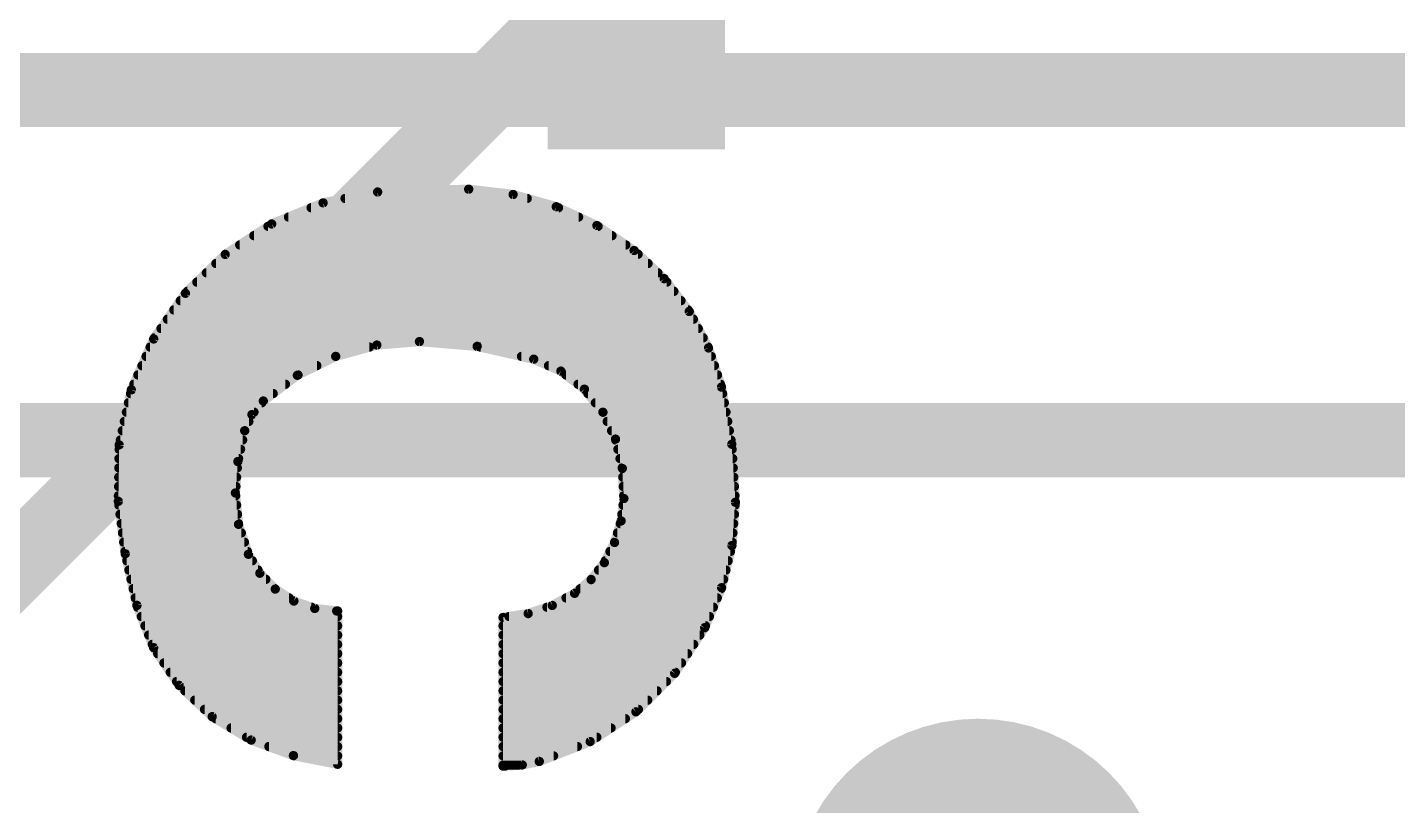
# Model space of a CAD drawing. Extents: x -0.1 to 44.5, y -0.1 to 35.7.
# Drawn here: x 31.311 to 35.056, y 12.843 to 14.971 of the extents above; entities that cross this region are included whole.
import ezdxf

# ---------------------------------------------------------------- set-up
doc = ezdxf.new("R2010")
doc.units = 0
for name, color, linetype in [('1', 12, 'CONTINUOUS'), ('16', 132, 'CONTINUOUS'), ('18', 110, 'CONTINUOUS'), ('22', 40, 'CONTINUOUS')]:
    doc.layers.add(name, color=color, linetype=linetype)

# ---------------------------------------------------------------- blocks, each defined once
blk = doc.blocks.new('RECT')
blk.add_solid([(-0.5, -0.5), (0.5, -0.5), (-0.5, 0.5), (0.5, 0.5)])
blk = doc.blocks.new('ROUNDV')
at = {"const_width": 0.5}
blk.add_lwpolyline([(0, -0.25, 1), (0, 0.25, 1), (0, -0.25)], format="xyb", dxfattribs=at)

msp = doc.modelspace()

# ---------------------------------------------------------------- linework, layer by layer
at = {"layer": '1', "const_width": 0.2032}
for points in [[(21.8, 14.8), (37.533, 14.8)], [(21.59, 13.843), (42.037, 13.843)]]:
    msp.add_lwpolyline(points, dxfattribs=at)
at = {"layer": '16', "const_width": 0.2032}
msp.add_lwpolyline([(30.734, 12.954), (36.195, 18.415)], dxfattribs=at)
at = {"layer": '22', "const_width": 0.0254}
for points in [[(32.2682, 14.5212), (32.1192, 14.4914)], [(32.5171, 14.5288), (32.2682, 14.5212)], [(32.6387, 14.5143), (32.5171, 14.5288)], [(32.1192, 14.4914), (31.9786, 14.4337)], [(32.1792, 14.5034), (32.677, 14.5034)], [(32.7564, 14.4809), (32.6387, 14.5143)], [(32.8675, 14.4294), (32.7564, 14.4809)], [(32.0246, 14.4526), (32.8175, 14.4526)], [(32.0865, 14.478), (32.7626, 14.478)], [(31.9786, 14.4337), (31.8516, 14.3503)], [(31.9686, 14.4272), (32.8708, 14.4272)], [(32.9692, 14.3612), (32.8675, 14.4294)], [(31.8913, 14.3764), (32.9466, 14.3764)], [(31.9299, 14.4018), (32.9087, 14.4018)], [(31.8516, 14.3503), (31.7428, 14.2442)], [(31.8526, 14.351), (32.9801, 14.351)], [(33.0515, 14.2841), (32.9692, 14.3612)], [(31.8002, 14.3002), (33.0343, 14.3002)], [(31.8262, 14.3256), (33.0072, 14.3256)], [(31.7741, 14.2748), (33.0586, 14.2748)], [(33.1199, 14.1945), (33.0515, 14.2841)], [(31.7428, 14.2442), (31.6562, 14.1193)], [(31.7288, 14.224), (33.0974, 14.224)], [(31.7481, 14.2494), (33.078, 14.2494)], [(31.7112, 14.1986), (33.1168, 14.1986)], [(33.1726, 14.0948), (33.1199, 14.1945)], [(31.676, 14.1478), (33.1446, 14.1478)], [(31.6936, 14.1732), (33.1312, 14.1732)], [(31.6562, 14.1193), (31.5951, 13.9802)], [(31.6584, 14.1224), (33.158, 14.1224)], [(32.2661, 14.1027), (32.3825, 14.1122)], [(32.3825, 14.1122), (32.5404, 14.0991)], [(31.6353, 14.0716), (32.1537, 14.0716)], [(31.6464, 14.097), (32.2456, 14.097)], [(32.0489, 14.02), (32.1536, 14.0716)], [(32.1536, 14.0716), (32.2661, 14.1027)], [(32.5404, 14.0991), (32.6949, 14.064)], [(32.5496, 14.097), (33.1714, 14.097)], [(32.6614, 14.0716), (33.1803, 14.0716)], [(33.208, 13.9878), (33.1726, 14.0948)], [(31.6241, 14.0462), (32.1021, 14.0462)], [(32.6949, 14.064), (32.7691, 14.0314)], [(32.7354, 14.0462), (33.1887, 14.0462)], [(32.7691, 14.0314), (32.8334, 13.9821)], [(31.6018, 13.9954), (32.0163, 13.9954)], [(31.6129, 14.0208), (32.0506, 14.0208)], [(31.9557, 13.9497), (32.0489, 14.02)], [(32.7829, 14.0208), (33.1971, 14.0208)], [(32.8161, 13.9954), (33.2055, 13.9954)], [(31.5951, 13.9802), (31.5619, 13.8296)], [(31.5929, 13.97), (31.9826, 13.97)], [(32.8334, 13.9821), (32.8841, 13.9189)], [(32.8431, 13.97), (33.2112, 13.97)], [(33.2362, 13.8314), (33.208, 13.9878)], [(31.5816, 13.9192), (31.9303, 13.9192)], [(31.5872, 13.9446), (31.9515, 13.9446)], [(31.9247, 13.9125), (31.9557, 13.9497)], [(32.8635, 13.9446), (33.2158, 13.9446)], [(32.8839, 13.9192), (33.2204, 13.9192)], [(32.8841, 13.9189), (32.9184, 13.8455)], [(31.576, 13.8938), (31.9163, 13.8938)], [(31.9049, 13.8684), (31.9247, 13.9125)], [(32.8959, 13.8938), (33.225, 13.8938)], [(31.5704, 13.8684), (31.9049, 13.8684)], [(31.8863, 13.7842), (31.9049, 13.8684)], [(32.9077, 13.8684), (33.2295, 13.8684)], [(32.9184, 13.8455), (32.937, 13.7653)], [(31.5619, 13.8296), (31.5595, 13.6754)], [(31.5617, 13.8176), (31.8937, 13.8176)], [(31.5648, 13.843), (31.8993, 13.843)], [(32.919, 13.843), (33.2341, 13.843)], [(32.9249, 13.8176), (33.2371, 13.8176)], [(33.2461, 13.6728), (33.2362, 13.8314)], [(31.5613, 13.7922), (31.8881, 13.7922)], [(31.8795, 13.6982), (31.8863, 13.7842)], [(32.9308, 13.7922), (33.2387, 13.7922)], [(31.5605, 13.7414), (31.8829, 13.7414)], [(31.5609, 13.7668), (31.8849, 13.7668)], [(32.9367, 13.7668), (33.2402, 13.7668)], [(32.937, 13.7653), (32.9413, 13.683)], [(32.9383, 13.7414), (33.2418, 13.7414)], [(31.5601, 13.716), (31.8809, 13.716)], [(31.8881, 13.6124), (31.8795, 13.6982)], [(32.9396, 13.716), (33.2434, 13.716)], [(31.5595, 13.6754), (31.5784, 13.532)], [(31.5597, 13.6906), (31.8803, 13.6906)], [(31.5608, 13.6652), (31.8828, 13.6652)], [(32.9413, 13.683), (32.9337, 13.6218)], [(32.9391, 13.6652), (33.2455, 13.6652)], [(32.9409, 13.6906), (33.245, 13.6906)], [(33.2366, 13.5545), (33.2461, 13.6728)], [(31.5642, 13.6398), (31.8853, 13.6398)], [(32.9337, 13.6218), (32.9158, 13.5628)], [(32.936, 13.6398), (33.2434, 13.6398)], [(31.5675, 13.6144), (31.8879, 13.6144)], [(31.5709, 13.589), (31.8958, 13.589)], [(31.9151, 13.5306), (31.8881, 13.6124)], [(32.9238, 13.589), (33.2393, 13.589)], [(32.9315, 13.6144), (33.2414, 13.6144)], [(31.5742, 13.5636), (31.9042, 13.5636)], [(32.9158, 13.5628), (32.8879, 13.5077)], [(32.916, 13.5636), (33.2373, 13.5636)], [(33.2083, 13.4392), (33.2366, 13.5545)], [(31.5776, 13.5382), (31.9126, 13.5382)], [(31.5784, 13.532), (31.6103, 13.3909)], [(31.5827, 13.5128), (31.9258, 13.5128)], [(31.9463, 13.4788), (31.9151, 13.5306)], [(32.8879, 13.5077), (32.8518, 13.4614)], [(32.8905, 13.5128), (33.2263, 13.5128)], [(32.9033, 13.5382), (33.2326, 13.5382)], [(31.5885, 13.4874), (31.9412, 13.4874)], [(31.9885, 13.4355), (31.9463, 13.4788)], [(32.8721, 13.4874), (33.2201, 13.4874)], [(31.5942, 13.462), (31.9627, 13.462)], [(31.6, 13.4366), (31.9874, 13.4366)], [(32.0394, 13.4028), (31.9885, 13.4355)], [(32.8518, 13.4614), (32.8066, 13.4239)], [(32.8219, 13.4366), (33.2072, 13.4366)], [(32.8523, 13.462), (33.2139, 13.462)], [(33.1622, 13.3299), (33.2083, 13.4392)], [(31.6057, 13.4112), (32.0263, 13.4112)], [(32.0963, 13.3825), (32.0394, 13.4028)], [(32.8066, 13.4239), (32.7456, 13.3907)], [(32.7833, 13.4112), (33.1965, 13.4112)], [(31.6103, 13.3909), (31.6561, 13.2752)], [(31.6123, 13.3858), (32.087, 13.3858)], [(31.6224, 13.3604), (32.1589, 13.3604)], [(32.1564, 13.3756), (32.0963, 13.3825)], [(32.1589, 13.3756), (32.1564, 13.3756)], [(32.1589, 12.9565), (32.1589, 13.3756)], [(32.6798, 13.3685), (32.6111, 13.3579)], [(32.6111, 13.3579), (32.6111, 12.9515)], [(32.6274, 13.3604), (33.1751, 13.3604)], [(32.7456, 13.3907), (32.6798, 13.3685)], [(32.7311, 13.3858), (33.1858, 13.3858)], [(31.6324, 13.335), (32.1589, 13.335)], [(32.6111, 13.335), (33.1643, 13.335)], [(33.0801, 13.2052), (33.1622, 13.3299)], [(31.6425, 13.3096), (32.1589, 13.3096)], [(31.6525, 13.2842), (32.1589, 13.2842)], [(32.6111, 13.3096), (33.1488, 13.3096)], [(32.6111, 13.2842), (33.1321, 13.2842)], [(31.6561, 13.2752), (31.7258, 13.1722)], [(31.6672, 13.2588), (32.1589, 13.2588)], [(32.6111, 13.2588), (33.1154, 13.2588)], [(31.6844, 13.2334), (32.1589, 13.2334)], [(31.7015, 13.208), (32.1589, 13.208)], [(32.6111, 13.2334), (33.0987, 13.2334)], [(32.6111, 13.208), (33.082, 13.208)], [(31.7187, 13.1826), (32.1589, 13.1826)], [(31.7258, 13.1722), (31.816, 13.0866)], [(32.6111, 13.1826), (33.0574, 13.1826)], [(32.9743, 13.0999), (33.0801, 13.2052)], [(31.7416, 13.1572), (32.1589, 13.1572)], [(32.6111, 13.1572), (33.0319, 13.1572)], [(31.7684, 13.1318), (32.1589, 13.1318)], [(31.7952, 13.1064), (32.1589, 13.1064)], [(32.6111, 13.1318), (33.0064, 13.1318)], [(32.6111, 13.1064), (32.9809, 13.1064)], [(32.8492, 13.0184), (32.9743, 13.0999)], [(31.816, 13.0866), (31.9227, 13.0226)], [(31.8254, 13.081), (32.1589, 13.081)], [(32.6111, 13.081), (32.9453, 13.081)], [(31.8677, 13.0556), (32.1589, 13.0556)], [(31.91, 13.0302), (32.1589, 13.0302)], [(31.9227, 13.0226), (32.0382, 12.9801)], [(32.6111, 13.0556), (32.9063, 13.0556)], [(32.6111, 13.0302), (32.8673, 13.0302)], [(31.9711, 13.0048), (32.1589, 13.0048)], [(32.6111, 13.0048), (32.8143, 13.0048)], [(32.7101, 12.9642), (32.8492, 13.0184)], [(32.0382, 12.9801), (32.1589, 12.9565)], [(32.042, 12.9794), (32.1589, 12.9794)], [(32.6111, 12.9794), (32.7491, 12.9794)], [(32.6111, 12.954), (32.6533, 12.954)], [(32.6111, 12.9515), (32.6161, 12.9515)], [(32.6161, 12.9515), (32.6635, 12.9547)], [(32.6635, 12.9547), (32.7101, 12.9642)]]:
    msp.add_lwpolyline(points, dxfattribs=at)
at = {"layer": '22', "const_width": 0.0127}
for points in [[(32.268, 14.5275, 1), (32.2684, 14.5149)], [(32.2694, 14.515, 1), (32.267, 14.5274)], [(32.5179, 14.5351, 1), (32.5163, 14.5225)], [(32.5173, 14.5225, 1), (32.5169, 14.5351)], [(32.1179, 14.4976, 1), (32.1204, 14.4852)], [(32.1216, 14.4855, 1), (32.1168, 14.4973)], [(32.1792, 14.5098, 1), (32.1792, 14.4971)], [(32.6404, 14.5204, 1), (32.6369, 14.5082)], [(32.6379, 14.508, 1), (32.6394, 14.5206)], [(32.677, 14.4971, 1), (32.677, 14.5098)], [(32.7591, 14.4866, 1), (32.7538, 14.4751)], [(32.7547, 14.4748, 1), (32.7582, 14.487)], [(32.0246, 14.4589, 1), (32.0246, 14.4463)], [(32.0865, 14.4844, 1), (32.0865, 14.4717)], [(32.7626, 14.4717, 1), (32.7626, 14.4844)], [(32.8175, 14.4463, 1), (32.8175, 14.4589)], [(31.9686, 14.4336, 1), (31.9686, 14.4209)], [(31.9762, 14.4396, 1), (31.981, 14.4279)], [(31.9821, 14.4284, 1), (31.9751, 14.4391)], [(32.8711, 14.4347, 1), (32.864, 14.4241)], [(32.8649, 14.4237, 1), (32.8702, 14.4352)], [(32.8708, 14.4209, 1), (32.8708, 14.4336)], [(31.8913, 14.3827, 1), (31.8913, 14.3701)], [(31.9299, 14.4082, 1), (31.9299, 14.3955)], [(32.9087, 14.3955, 1), (32.9087, 14.4082)], [(32.9466, 14.3701, 1), (32.9466, 14.3827)], [(31.8481, 14.3556, 1), (31.8551, 14.345)], [(31.8526, 14.3574, 1), (31.8526, 14.3447)], [(31.856, 14.3458, 1), (31.8471, 14.3549)], [(32.9735, 14.3658, 1), (32.9649, 14.3566)], [(32.9657, 14.3559, 1), (32.9727, 14.3665)], [(32.9801, 14.3447, 1), (32.9801, 14.3574)], [(31.8002, 14.3065, 1), (31.8002, 14.2939)], [(31.8262, 14.332, 1), (31.8262, 14.3193)], [(33.0072, 14.3193, 1), (33.0072, 14.332)], [(33.0343, 14.2939, 1), (33.0343, 14.3065)], [(31.7741, 14.2812, 1), (31.7741, 14.2685)], [(33.0565, 14.288, 1), (33.0464, 14.2803)], [(33.0472, 14.2795, 1), (33.0558, 14.2888)], [(33.0586, 14.2685, 1), (33.0586, 14.2812)], [(31.7288, 14.2303, 1), (31.7288, 14.2177)], [(31.7384, 14.2488, 1), (31.7472, 14.2397)], [(31.748, 14.2406, 1), (31.7376, 14.2478)], [(31.7481, 14.2558, 1), (31.7481, 14.2431)], [(33.078, 14.2431, 1), (33.078, 14.2558)], [(33.0974, 14.2177, 1), (33.0974, 14.2303)], [(31.7112, 14.205, 1), (31.7112, 14.1923)], [(33.1255, 14.1975, 1), (33.1143, 14.1916)], [(33.1149, 14.1907, 1), (33.125, 14.1984)], [(33.1168, 14.1923, 1), (33.1168, 14.205)], [(31.676, 14.1541, 1), (31.676, 14.1415)], [(31.6936, 14.1796, 1), (31.6936, 14.1669)], [(33.1312, 14.1669, 1), (33.1312, 14.1796)], [(33.1446, 14.1415, 1), (33.1446, 14.1541)], [(31.651, 14.1229, 1), (31.6615, 14.1157)], [(31.6621, 14.1168, 1), (31.6504, 14.1219)], [(31.6584, 14.1288, 1), (31.6584, 14.1161)], [(32.383, 14.1185, 1), (32.382, 14.1059)], [(32.383, 14.1059, 1), (32.382, 14.1185)], [(33.158, 14.1161, 1), (33.158, 14.1288)], [(31.6353, 14.0779, 1), (31.6353, 14.0653)], [(31.6464, 14.1034, 1), (31.6464, 14.0907)], [(32.1519, 14.0777, 1), (32.1553, 14.0655)], [(32.1564, 14.0659, 1), (32.1508, 14.0773)], [(32.1537, 14.0653, 1), (32.1537, 14.0779)], [(32.2456, 14.0907, 1), (32.2456, 14.1034)], [(32.2656, 14.109, 1), (32.2667, 14.0964)], [(32.2678, 14.0966, 1), (32.2645, 14.1088)], [(32.5418, 14.1053, 1), (32.539, 14.0929)], [(32.5399, 14.0928, 1), (32.5409, 14.1054)], [(32.5496, 14.1034, 1), (32.5496, 14.0907)], [(32.6614, 14.0779, 1), (32.6614, 14.0653)], [(33.1786, 14.0968, 1), (33.1665, 14.0928)], [(33.1669, 14.0919, 1), (33.1782, 14.0978)], [(33.1714, 14.0907, 1), (33.1714, 14.1034)], [(33.1803, 14.0653, 1), (33.1803, 14.0779)], [(31.6241, 14.0526, 1), (31.6241, 14.0399)], [(32.1021, 14.0399, 1), (32.1021, 14.0526)], [(32.6975, 14.0698, 1), (32.6923, 14.0582)], [(32.6935, 14.0578, 1), (32.6963, 14.0702)], [(32.7354, 14.0526, 1), (32.7354, 14.0399)], [(32.773, 14.0365, 1), (32.7652, 14.0264)], [(33.1887, 14.0399, 1), (33.1887, 14.0526)], [(31.6018, 14.0017, 1), (31.6018, 13.9891)], [(31.6129, 14.0272, 1), (31.6129, 14.0145)], [(32.0163, 13.9891, 1), (32.0163, 14.0017)], [(32.0461, 14.0257, 1), (32.0517, 14.0143)], [(32.0527, 14.0149, 1), (32.0451, 14.0251)], [(32.0506, 14.0145, 1), (32.0506, 14.0272)], [(32.7665, 14.0256, 1), (32.7716, 14.0372)], [(32.7829, 14.0272, 1), (32.7829, 14.0145)], [(32.8161, 14.0017, 1), (32.8161, 13.9891)], [(33.1971, 14.0145, 1), (33.1971, 14.0272)], [(33.2055, 13.9891, 1), (33.2055, 14.0017)], [(31.5929, 13.9764, 1), (31.5929, 13.9637)], [(31.5893, 13.9828, 1), (31.6009, 13.9776)], [(31.6013, 13.9788, 1), (31.5889, 13.9816)], [(31.9826, 13.9637, 1), (31.9826, 13.9764)], [(32.8384, 13.9861, 1), (32.8285, 13.9781)], [(32.8295, 13.9771, 1), (32.8373, 13.9872)], [(32.8431, 13.9764, 1), (32.8431, 13.9637)], [(33.2142, 13.9889, 1), (33.2018, 13.9867)], [(33.202, 13.9858, 1), (33.214, 13.9898)], [(33.2112, 13.9637, 1), (33.2112, 13.9764)], [(31.5816, 13.9255, 1), (31.5816, 13.9129)], [(31.5872, 13.951, 1), (31.5872, 13.9383)], [(31.9303, 13.9129, 1), (31.9303, 13.9255)], [(31.9519, 13.9548, 1), (31.9595, 13.9446)], [(31.9606, 13.9456, 1), (31.9508, 13.9538)], [(31.9515, 13.9383, 1), (31.9515, 13.951)], [(32.8635, 13.951, 1), (32.8635, 13.9383)], [(32.8839, 13.9255, 1), (32.8839, 13.9129)], [(32.8899, 13.9216, 1), (32.8784, 13.9163)], [(33.2158, 13.9383, 1), (33.2158, 13.951)], [(33.2204, 13.9129, 1), (33.2204, 13.9255)], [(31.576, 13.9002, 1), (31.576, 13.8875)], [(31.9163, 13.8875, 1), (31.9163, 13.9002)], [(31.9199, 13.9166, 1), (31.9296, 13.9085)], [(31.9305, 13.9099, 1), (31.9189, 13.9151)], [(32.8792, 13.915, 1), (32.8891, 13.9229)], [(32.8959, 13.9002, 1), (32.8959, 13.8875)], [(33.225, 13.8875, 1), (33.225, 13.9002)], [(31.5704, 13.8748, 1), (31.5704, 13.8621)], [(31.8991, 13.871, 1), (31.9107, 13.8658)], [(31.9111, 13.867, 1), (31.8987, 13.8698)], [(31.9049, 13.8621, 1), (31.9049, 13.8748)], [(32.9077, 13.8748, 1), (32.9077, 13.8621)], [(32.9246, 13.8469, 1), (32.9122, 13.8441)], [(33.2295, 13.8621, 1), (33.2295, 13.8748)], [(31.5617, 13.8239, 1), (31.5617, 13.8113)], [(31.5682, 13.8295, 1), (31.5555, 13.8297)], [(31.5557, 13.831, 1), (31.5681, 13.8282)], [(31.5648, 13.8493, 1), (31.5648, 13.8367)], [(31.8937, 13.8113, 1), (31.8937, 13.8239)], [(31.8993, 13.8367, 1), (31.8993, 13.8493)], [(32.9126, 13.8428, 1), (32.9242, 13.8482)], [(32.919, 13.8493, 1), (32.919, 13.8367)], [(32.9249, 13.8239, 1), (32.9249, 13.8113)], [(33.2426, 13.8318, 1), (33.2299, 13.831)], [(33.23, 13.8303, 1), (33.2425, 13.8325)], [(33.2341, 13.8367, 1), (33.2341, 13.8493)], [(33.2371, 13.8113, 1), (33.2371, 13.8239)], [(31.5613, 13.7986, 1), (31.5613, 13.7859)], [(31.8927, 13.7837, 1), (31.88, 13.7847)], [(31.8801, 13.7855, 1), (31.8925, 13.7828)], [(31.8881, 13.7859, 1), (31.8881, 13.7986)], [(32.9308, 13.7986, 1), (32.9308, 13.7859)], [(33.2387, 13.7859, 1), (33.2387, 13.7986)], [(31.5605, 13.7477, 1), (31.5605, 13.7351)], [(31.5609, 13.7731, 1), (31.5609, 13.7605)], [(31.8829, 13.7351, 1), (31.8829, 13.7477)], [(31.8849, 13.7605, 1), (31.8849, 13.7731)], [(32.9367, 13.7731, 1), (32.9367, 13.7605)], [(32.9434, 13.7656, 1), (32.9307, 13.7649)], [(32.9309, 13.7638, 1), (32.9432, 13.7667)], [(32.9383, 13.7477, 1), (32.9383, 13.7351)], [(33.2402, 13.7605, 1), (33.2402, 13.7731)], [(33.2418, 13.7351, 1), (33.2418, 13.7477)], [(31.5601, 13.7224, 1), (31.5601, 13.7097)], [(31.8858, 13.6988, 1), (31.8732, 13.6976)], [(31.8809, 13.7097, 1), (31.8809, 13.7224)], [(32.9396, 13.7224, 1), (32.9396, 13.7097)], [(33.2434, 13.7097, 1), (33.2434, 13.7224)], [(31.5658, 13.6762, 1), (31.5532, 13.6746)], [(31.5532, 13.6755, 1), (31.5658, 13.6753)], [(31.5597, 13.6969, 1), (31.5597, 13.6843)], [(31.5608, 13.6715, 1), (31.5608, 13.6589)], [(31.8732, 13.6987, 1), (31.8858, 13.6977)], [(31.8803, 13.6843, 1), (31.8803, 13.6969)], [(31.8828, 13.6589, 1), (31.8828, 13.6715)], [(32.9391, 13.6715, 1), (32.9391, 13.6589)], [(32.9409, 13.6969, 1), (32.9409, 13.6843)], [(32.9476, 13.6822, 1), (32.935, 13.6838)], [(32.935, 13.6827, 1), (32.9476, 13.6833)], [(33.2398, 13.6724, 1), (33.2524, 13.6732)], [(33.2524, 13.6723, 1), (33.2398, 13.6733)], [(33.245, 13.6843, 1), (33.245, 13.6969)], [(33.2455, 13.6589, 1), (33.2455, 13.6715)], [(31.5642, 13.6462, 1), (31.5642, 13.6335)], [(31.8853, 13.6335, 1), (31.8853, 13.6462)], [(32.9398, 13.6199, 1), (32.9277, 13.6236)], [(32.936, 13.6462, 1), (32.936, 13.6335)], [(33.2434, 13.6335, 1), (33.2434, 13.6462)], [(31.5675, 13.6207, 1), (31.5675, 13.6081)], [(31.5709, 13.5953, 1), (31.5709, 13.5827)], [(31.8941, 13.6144, 1), (31.882, 13.6104)], [(31.8818, 13.6118, 1), (31.8944, 13.6131)], [(31.8879, 13.6081, 1), (31.8879, 13.6207)], [(31.8958, 13.5827, 1), (31.8958, 13.5953)], [(32.9238, 13.5953, 1), (32.9238, 13.5827)], [(32.9315, 13.6207, 1), (32.9315, 13.6081)], [(32.9274, 13.6225, 1), (32.94, 13.621)], [(33.2393, 13.5827, 1), (33.2393, 13.5953)], [(33.2414, 13.6081, 1), (33.2414, 13.6207)], [(31.5742, 13.57, 1), (31.5742, 13.5573)], [(31.9042, 13.5573, 1), (31.9042, 13.57)], [(32.9097, 13.5646, 1), (32.9218, 13.5609)], [(32.916, 13.57, 1), (32.916, 13.5573)], [(32.9214, 13.5599, 1), (32.9101, 13.5656)], [(33.2302, 13.555, 1), (33.2429, 13.554)], [(33.2427, 13.553, 1), (33.2304, 13.556)], [(33.2373, 13.5573, 1), (33.2373, 13.57)], [(31.5776, 13.5445, 1), (31.5776, 13.5319)], [(31.5846, 13.5334, 1), (31.5722, 13.5306)], [(31.5721, 13.5312, 1), (31.5847, 13.5328)], [(31.5827, 13.5191, 1), (31.5827, 13.5065)], [(31.9205, 13.5339, 1), (31.9097, 13.5273)], [(31.9091, 13.5286, 1), (31.9211, 13.5326)], [(31.9126, 13.5319, 1), (31.9126, 13.5445)], [(31.9258, 13.5065, 1), (31.9258, 13.5191)], [(32.8929, 13.5038, 1), (32.8829, 13.5116)], [(32.8905, 13.5191, 1), (32.8905, 13.5065)], [(32.9033, 13.5445, 1), (32.9033, 13.5319)], [(33.2263, 13.5065, 1), (33.2263, 13.5191)], [(33.2326, 13.5319, 1), (33.2326, 13.5445)], [(31.5885, 13.4938, 1), (31.5885, 13.4811)], [(31.9509, 13.4832, 1), (31.9418, 13.4744)], [(31.9409, 13.4755, 1), (31.9518, 13.4821)], [(31.9412, 13.4811, 1), (31.9412, 13.4938)], [(32.8721, 13.4938, 1), (32.8721, 13.4811)], [(32.8822, 13.5106, 1), (32.8936, 13.5048)], [(33.2201, 13.4811, 1), (33.2201, 13.4938)], [(31.5942, 13.4684, 1), (31.5942, 13.4557)], [(31.6, 13.4429, 1), (31.6, 13.4303)], [(31.9627, 13.4557, 1), (31.9627, 13.4684)], [(31.9919, 13.4408, 1), (31.9851, 13.4301)], [(31.9839, 13.431, 1), (31.993, 13.4399)], [(31.9874, 13.4303, 1), (31.9874, 13.4429)], [(32.8219, 13.4429, 1), (32.8219, 13.4303)], [(32.8468, 13.4653, 1), (32.8568, 13.4575)], [(32.8523, 13.4684, 1), (32.8523, 13.4557)], [(32.8558, 13.4565, 1), (32.8477, 13.4663)], [(33.2022, 13.4407, 1), (33.2145, 13.4377)], [(33.2142, 13.4368, 1), (33.2025, 13.4417)], [(33.2072, 13.4303, 1), (33.2072, 13.4429)], [(33.2139, 13.4557, 1), (33.2139, 13.4684)], [(31.6057, 13.4176, 1), (31.6057, 13.4049)], [(32.0263, 13.4049, 1), (32.0263, 13.4176)], [(32.0415, 13.4088, 1), (32.0372, 13.3968)], [(32.0359, 13.3974, 1), (32.0428, 13.4081)], [(32.7833, 13.4176, 1), (32.7833, 13.4049)], [(32.8025, 13.4288, 1), (32.8107, 13.419)], [(32.8096, 13.4183, 1), (32.8036, 13.4295)], [(33.1965, 13.4049, 1), (33.1965, 13.4176)], [(31.6162, 13.3932, 1), (31.6044, 13.3886)], [(31.6041, 13.3895, 1), (31.6165, 13.3923)], [(31.6123, 13.3922, 1), (31.6123, 13.3795)], [(31.6224, 13.3667, 1), (31.6224, 13.3541)], [(32.087, 13.3795, 1), (32.087, 13.3922)], [(32.097, 13.3888, 1), (32.0956, 13.3762)], [(32.0942, 13.3765, 1), (32.0985, 13.3885)], [(32.1564, 13.3819, 1), (32.1564, 13.3693)], [(32.1653, 13.3756, 1), (32.1526, 13.3756)], [(32.1557, 13.3693, 1), (32.1571, 13.3819)], [(32.1589, 13.3693, 1), (32.1589, 13.3819)], [(32.1589, 13.3541, 1), (32.1589, 13.3667)], [(32.6174, 13.3579, 1), (32.6048, 13.3579)], [(32.6101, 13.3642, 1), (32.6121, 13.3516)], [(32.6274, 13.3667, 1), (32.6274, 13.3541)], [(32.6777, 13.3745, 1), (32.6818, 13.3624)], [(32.6807, 13.3622, 1), (32.6788, 13.3747)], [(32.7311, 13.3922, 1), (32.7311, 13.3795)], [(32.7426, 13.3963, 1), (32.7486, 13.3851)], [(32.7476, 13.3847, 1), (32.7436, 13.3967)], [(33.1751, 13.3541, 1), (33.1751, 13.3667)], [(33.1858, 13.3795, 1), (33.1858, 13.3922)], [(31.6324, 13.3414, 1), (31.6324, 13.3287)], [(32.1589, 13.3287, 1), (32.1589, 13.3414)], [(32.6111, 13.3414, 1), (32.6111, 13.3287)], [(33.1563, 13.3324, 1), (33.1681, 13.3274)], [(33.1675, 13.3264, 1), (33.1569, 13.3334)], [(33.1643, 13.3287, 1), (33.1643, 13.3414)], [(31.6425, 13.316, 1), (31.6425, 13.3033)], [(31.6525, 13.2905, 1), (31.6525, 13.2779)], [(32.1589, 13.3033, 1), (32.1589, 13.316)], [(32.1589, 13.2779, 1), (32.1589, 13.2905)], [(32.6111, 13.316, 1), (32.6111, 13.3033)], [(32.6111, 13.2905, 1), (32.6111, 13.2779)], [(33.1321, 13.2779, 1), (33.1321, 13.2905)], [(33.1488, 13.3033, 1), (33.1488, 13.316)], [(31.6613, 13.2788, 1), (31.6508, 13.2717)], [(31.6502, 13.2729, 1), (31.662, 13.2776)], [(31.6672, 13.2652, 1), (31.6672, 13.2525)], [(32.1589, 13.2525, 1), (32.1589, 13.2652)], [(32.6111, 13.2652, 1), (32.6111, 13.2525)], [(33.1154, 13.2525, 1), (33.1154, 13.2652)], [(31.6844, 13.2398, 1), (31.6844, 13.2271)], [(31.7015, 13.2143, 1), (31.7015, 13.2017)], [(32.1589, 13.2271, 1), (32.1589, 13.2398)], [(32.1589, 13.2017, 1), (32.1589, 13.2143)], [(32.6111, 13.2398, 1), (32.6111, 13.2271)], [(32.6111, 13.2143, 1), (32.6111, 13.2017)], [(33.082, 13.2017, 1), (33.082, 13.2143)], [(33.0987, 13.2271, 1), (33.0987, 13.2398)], [(31.7187, 13.189, 1), (31.7187, 13.1763)], [(31.7301, 13.1768, 1), (31.7214, 13.1676)], [(32.1589, 13.1763, 1), (32.1589, 13.189)], [(32.6111, 13.189, 1), (32.6111, 13.1763)], [(33.0574, 13.1763, 1), (33.0574, 13.189)], [(33.0748, 13.2087, 1), (33.0854, 13.2017)], [(33.0846, 13.2007, 1), (33.0756, 13.2097)], [(31.7205, 13.1686, 1), (31.731, 13.1757)], [(31.7416, 13.1636, 1), (31.7416, 13.1509)], [(32.1589, 13.1509, 1), (32.1589, 13.1636)], [(32.6111, 13.1636, 1), (32.6111, 13.1509)], [(33.0319, 13.1509, 1), (33.0319, 13.1636)], [(31.7684, 13.1381, 1), (31.7684, 13.1255)], [(31.7952, 13.1128, 1), (31.7952, 13.1001)], [(32.1589, 13.1255, 1), (32.1589, 13.1381)], [(32.1589, 13.1001, 1), (32.1589, 13.1128)], [(32.6111, 13.1381, 1), (32.6111, 13.1255)], [(32.6111, 13.1128, 1), (32.6111, 13.1001)], [(32.9698, 13.1044, 1), (32.9788, 13.0954)], [(32.9778, 13.0946, 1), (32.9708, 13.1052)], [(32.9809, 13.1001, 1), (32.9809, 13.1128)], [(33.0064, 13.1255, 1), (33.0064, 13.1381)], [(31.8193, 13.0921, 1), (31.8128, 13.0812)], [(31.8117, 13.082, 1), (31.8204, 13.0912)], [(31.8254, 13.0874, 1), (31.8254, 13.0747)], [(32.1589, 13.0747, 1), (32.1589, 13.0874)], [(32.6111, 13.0874, 1), (32.6111, 13.0747)], [(32.9453, 13.0747, 1), (32.9453, 13.0874)], [(31.8677, 13.0619, 1), (31.8677, 13.0493)], [(31.91, 13.0366, 1), (31.91, 13.0239)], [(31.9249, 13.0286, 1), (31.9205, 13.0166)], [(31.9194, 13.0172, 1), (31.926, 13.028)], [(32.1589, 13.0493, 1), (32.1589, 13.0619)], [(32.1589, 13.0239, 1), (32.1589, 13.0366)], [(32.6111, 13.0619, 1), (32.6111, 13.0493)], [(32.6111, 13.0366, 1), (32.6111, 13.0239)], [(32.8673, 13.0239, 1), (32.8673, 13.0366)], [(32.9063, 13.0493, 1), (32.9063, 13.0619)], [(31.9711, 13.0112, 1), (31.9711, 12.9985)], [(32.1589, 12.9985, 1), (32.1589, 13.0112)], [(32.6111, 13.0112, 1), (32.6111, 12.9985)], [(32.8143, 12.9985, 1), (32.8143, 13.0112)], [(32.8457, 13.0237, 1), (32.8527, 13.0131)], [(32.8515, 13.0125, 1), (32.8469, 13.0243)], [(32.0394, 12.9864, 1), (32.0369, 12.9739)], [(32.042, 12.9857, 1), (32.042, 12.9731)], [(32.036, 12.9742, 1), (32.0404, 12.9861)], [(32.1526, 12.9565, 1), (32.1653, 12.9565)], [(32.1577, 12.9503, 1), (32.1601, 12.9627)], [(32.1589, 12.9731, 1), (32.1589, 12.9857)], [(32.6111, 12.9857, 1), (32.6111, 12.9731)], [(32.6111, 12.9604, 1), (32.6111, 12.9477)], [(32.6111, 12.9579, 1), (32.6111, 12.9452)], [(32.6048, 12.9515, 1), (32.6174, 12.9515)], [(32.6157, 12.9578, 1), (32.6165, 12.9452)], [(32.6161, 12.9452, 1), (32.6161, 12.9579)], [(32.6533, 12.9477, 1), (32.6533, 12.9604)], [(32.6623, 12.9609, 1), (32.6648, 12.9485)], [(32.664, 12.9484, 1), (32.6631, 12.961)], [(32.7078, 12.9701, 1), (32.7124, 12.9583)], [(32.7114, 12.958, 1), (32.7088, 12.9704)], [(32.7491, 12.9731, 1), (32.7491, 12.9857)]]:
    msp.add_lwpolyline(points, format="xyb", dxfattribs=at)

# ---------------------------------------------------------------- block references
at = {"layer": '18', "xscale": 1.016, "yscale": 1.016}
msp.add_blockref('ROUNDV', (33.909, 12.573), dxfattribs=at)
msp.add_blockref('ROUNDV', (33.909, 12.573), dxfattribs=at)
at = {"layer": '22', "xscale": 0.4953, "yscale": 0.4851, "rotation": 270}
msp.add_blockref('RECT', (32.9755, 14.8857), dxfattribs=at)

doc.saveas('drawing.dxf')
